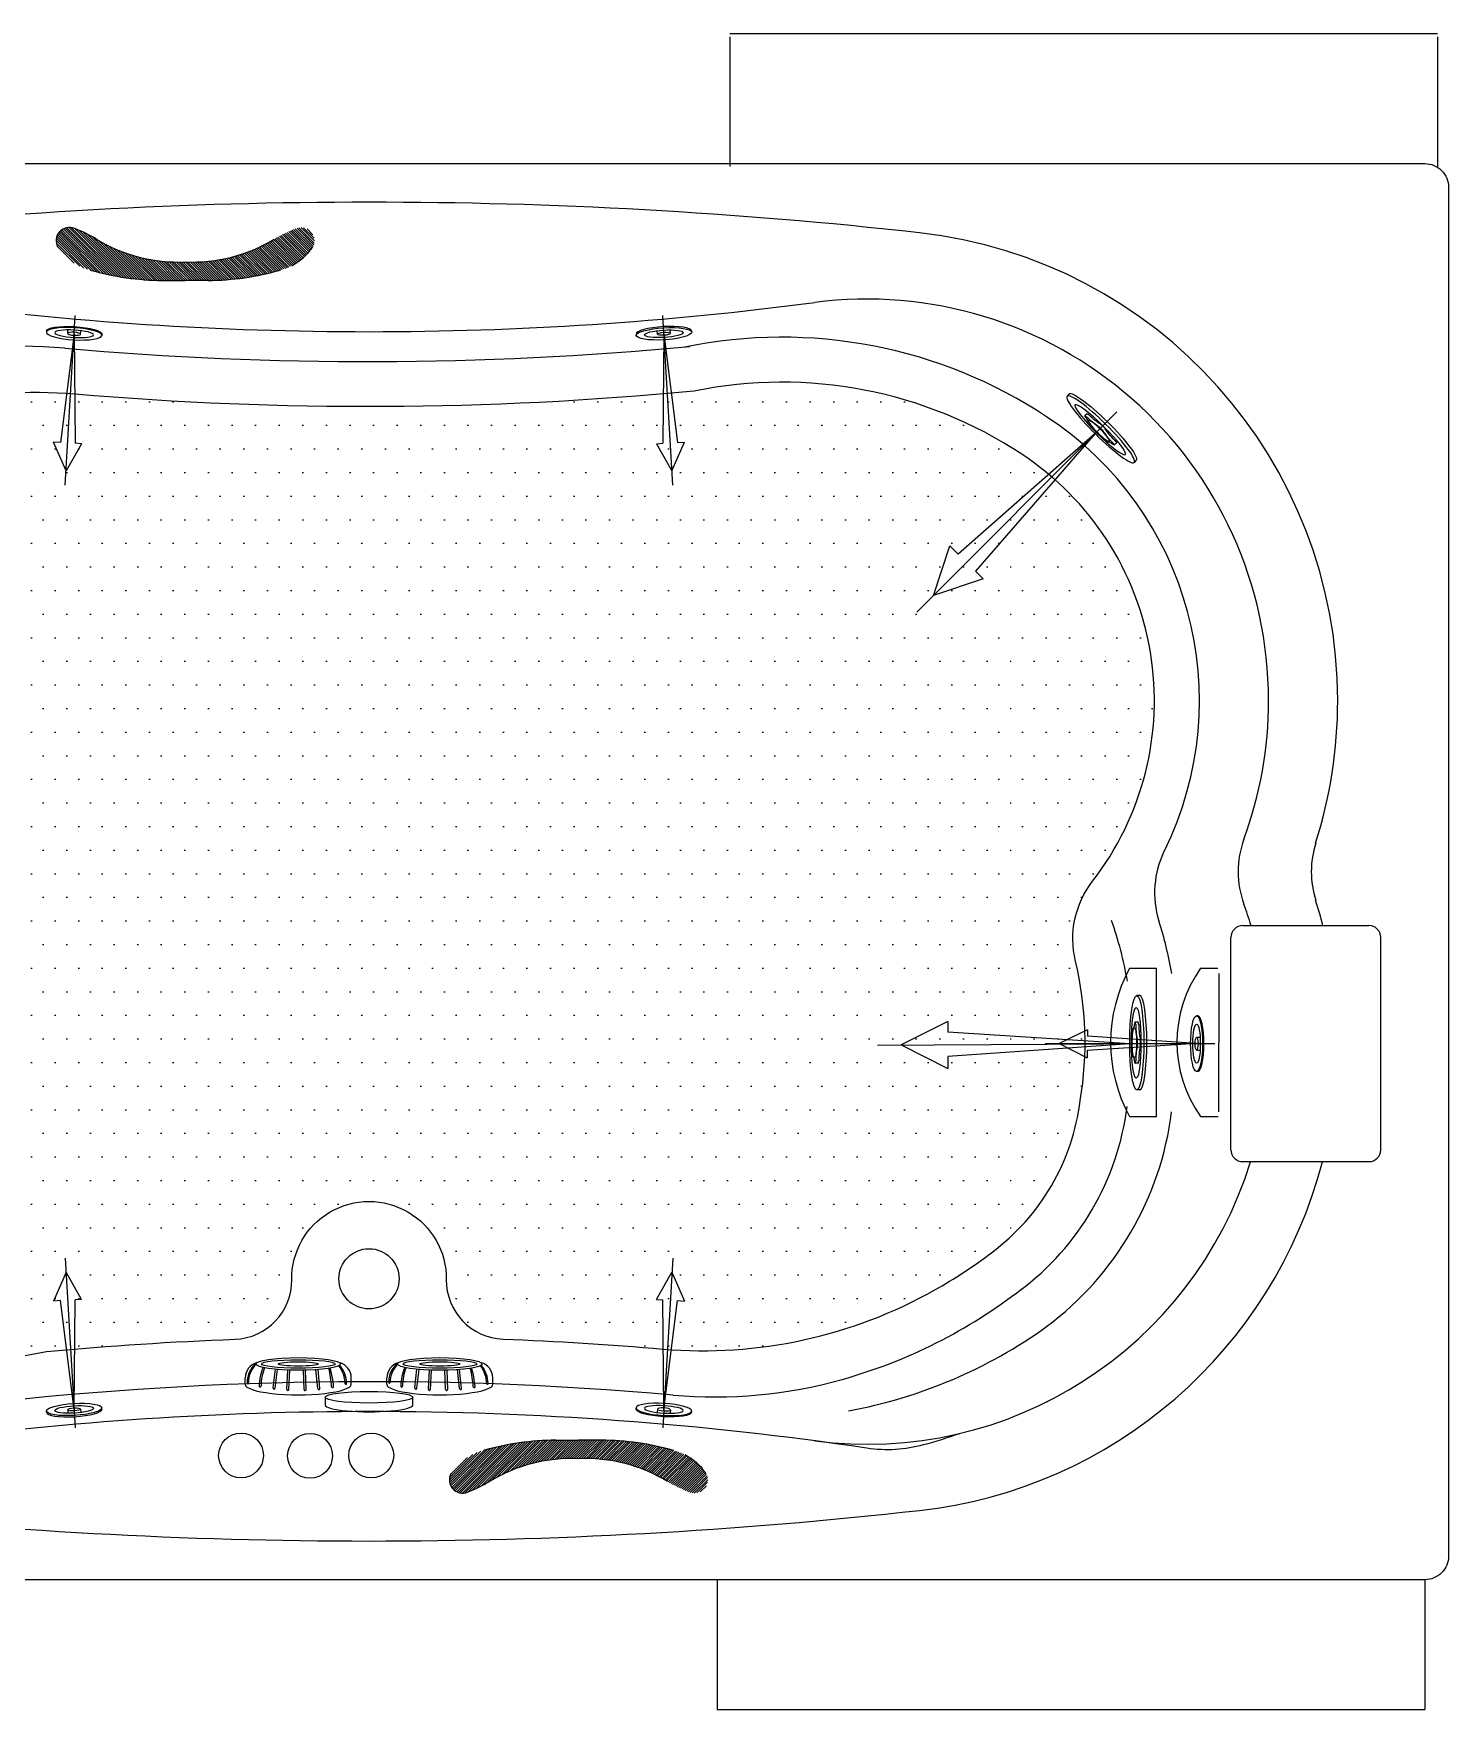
# Model space of a CAD drawing. Header units: millimetres. Extents: x -1273.34 to -1271.51, y 2239.52 to 2240.95.
# Drawn here: x -1272.707 to -1271.508, y 2239.523 to 2240.944 of the extents above; entities that cross this region are included whole.
import ezdxf

# ---------------------------------------------------------------- set-up
doc = ezdxf.new("R2010")
doc.units = ezdxf.units.MM
doc.linetypes.add('CENTER2', pattern=[1.125, 0.75, -0.125, 0.125, -0.125])
doc.layers.add('jacuzzi', color=1, linetype='Continuous')
doc.layers.add('LCOTA02', color=1, linetype='Continuous')

# ---------------------------------------------------------------- blocks, each defined once
blk = doc.blocks.new('A$C302A24D9')
at = {"layer": 'jacuzzi'}
for p, q in [((1.81, 1.02), (1.81, 1.61)), ((2.9, 1.02), (2.9, 1.61)), ((0, 1.23), (0, 1.02)), ((4.71, 1.23), (4.71, 1.02))]:
    blk.add_line(p, q, dxfattribs=at)
at = {"layer": 'jacuzzi', "extrusion": (0, 0, -1)}
for centre, major_axis, ratio, start_param, end_param in [((2.36, 1.23), (2.36, 0), 0.431953, 3.141593, 6.283185), ((2.36, 1.02), (2.36, 0), 0.431953, 3.141593, 9.424778), ((2.36, 1.02), (1.65, 0), 0.381644, 3.141593, 9.424778), ((2.36, 1.02), (0.544, 0), 0.461888, 1.570796326794896, 7.853981633974482)]:
    blk.add_ellipse(centre, major_axis=major_axis, ratio=ratio, start_param=start_param, end_param=end_param, dxfattribs=at)
blk = doc.blocks.new('A$C689742B0')
at = {"layer": 'LCOTA02'}
for p, q in [((2.06, 7.43), (0.95, 7.43)), ((0.95, 0), (2.06, 0))]:
    blk.add_line(p, q, dxfattribs=at)
blk.add_ellipse((0.95, 3.71), major_axis=(0, 3.71), ratio=0.25582, start_param=0, end_param=3.141593, dxfattribs=at)
blk.add_ellipse((2.06, 3.71), major_axis=(0, 3.71), ratio=0.223506, dxfattribs=at)
blk = doc.blocks.new('A$C18C942D9')
at = {"layer": 'LCOTA02'}
for p, q in [((1.39, 14.07), (2.25, 14.06)), ((1.39, 14.07), (2.25, 14.06)), ((0.87, 10.09), (3.36, 9.79)), ((0.91, 10.36), (3.39, 10.07)), ((0.72, 8.27), (3.27, 8.13)), ((0.74, 8.55), (3.28, 8.42)), ((0.71, 6.26), (3.26, 6.35)), ((0.72, 5.98), (3.27, 6.07)), ((0.82, 4.43), (3.33, 4.69)), ((0.85, 4.16), (3.35, 4.41)), ((1.39, 0), (2.25, 0.01))]:
    blk.add_line(p, q, dxfattribs=at)
for centre, radius, start, end in [((1.63, 13.71), 0.086, 68.3204, 262.6804), ((1.63, 10.22), 3.41, 44.3309, 90.2321), ((1.75, 10.74), 3.06, 37.8314, 91.6456), ((2.23, 11.96), 2.1, 15.4909, 89.5), ((1.15, 12.09), 0.124, 70.0987, 280.7386), ((1.13, 5.34), 6.63, 68.2863, 89.644), ((1.13, 6.05), 6.16, 66.1373, 89.444), ((0.89, 10.23), 0.136, 80.818, 264.7502), ((0.73, 8.41), 0.139, 86.3618, 267.5776), ((0.71, 6.12), 0.139, 91.7123, 272.3078), ((0.83, 4.29), 0.137, 94.5439, 277.7632), ((1.09, 2.48), 0.134, 97.3715, 283.5655), ((-0.04, 18.07), 15.5, 274.0945, 283.2492), ((0.37, 12.75), 10.42, 274.1152, 287.7136), ((1.47, 0.72), 0.086, 97.3196, 291.6796), ((1.21, 5.45), 4.65, 273.0204, 304.8844), ((1.38, 4.67), 4.04, 271.6748, 309.1263), ((2.23, 2.11), 2.1, 270.5, 344.4472)]:
    blk.add_arc(centre, radius, start, end, dxfattribs=at)
blk.add_ellipse((1.39, 7.04), major_axis=(0, 7.03), ratio=0.198307, start_param=6.281174, end_param=9.428239, dxfattribs=at)
for major_axis, ratio in [((0, 5.6), 0.1484), ((0, 4.89), 0.114375), ((0, 2.65), 0.112344)]:
    blk.add_ellipse((4.09, 7.03), major_axis=major_axis, ratio=ratio, dxfattribs=at)
blk = doc.blocks.new('*E4')
at = {"layer": 'LCOTA02', "extrusion": (0, 0, -1)}
for centre, start_param, end_param in [((-0.14, 1.57), -1.378279, 0), ((-0.13, -1.4), 3.141593, 4.519872)]:
    blk.add_ellipse(centre, major_axis=(-0.001, 0.268), ratio=0.15, start_param=start_param, end_param=end_param, dxfattribs=at)

msp = doc.modelspace()

# ---------------------------------------------------------------- hatches: boundary and pattern name
at = {"layer": 'jacuzzi'}
h = msp.add_hatch(dxfattribs=at)
h.set_pattern_fill('ANSI31', color=256, scale=0.011232, style=0)
h.set_pattern_definition([(315, (-1275.8304636, 2234.4912138), (-0.00099277792, -0.00099277792), [])])
h.paths.add_polyline_path([(-1272.5034, 2240.7694, -0.040015), (-1272.4844, 2240.7786, -0.693838), (-1272.4707, 2240.7627, -0.117767), (-1272.4885, 2240.7469, -0.051981), (-1272.4982, 2240.7432, -0.067757), (-1272.5595, 2240.7344), (-1272.5788, 2240.7344), (-1272.598, 2240.7344, -0.067757), (-1272.6594, 2240.7432, -0.051981), (-1272.6691, 2240.7469, -0.117767), (-1272.6869, 2240.7627, -0.693838), (-1272.6731, 2240.7786, -0.040015), (-1272.6541, 2240.7694, 0.150241), (-1272.5788, 2240.7501, 0.150241)])
h = msp.add_hatch(dxfattribs=at)
h.set_pattern_fill('DOTS', color=256, scale=0.32, style=0)
h.set_pattern_definition([(0, (-1262.389126, 2236.751674), (0.01, 0.02), [0, -0.02])])
edge = h.paths.add_edge_path()
edge.add_arc((-1273.0991, 2240.2911), 0.08, -37.88, 14.5428, ccw=False)
edge.add_arc((-1272.8387, 2240.0884), 0.25, 142.12, 236.5914)
edge.add_arc((-1272.773, 2240.1881), 0.3694, 236.5914, 281.9694)
edge.add_arc((-1272.423, 2236.8839), 2.9555, 92.2023, 95.307, ccw=False)
edge.add_arc((-1272.5385, 2239.8872), 0.05, 272.2023, 360.6169)
edge.add_arc((-1272.423, 2239.8884), 0.0655, -0.5954, 180.6169, ccw=False)
edge.add_arc((-1272.3075, 2239.8872), 0.05, 179.4046, 267.8029)
edge.add_arc((-1272.4216, 2236.9126), 2.9269, 85.139, 87.8029, ccw=False)
edge.add_arc((-1272.1397, 2240.2275), 0.4, 265.139, 299.4029)
edge.add_arc((-1272.1512, 2240.248), 0.4236, 299.3912, 307.1719)
edge.add_arc((-1272.009, 2240.0632), 0.1904, 306.6708, 352.8482)
edge.add_arc((-1272.1144, 2240.0883), 0.2983, 350.5838, 373.4517)
edge.add_arc((-1271.7464, 2240.1763), 0.08, 142.2306, 193.4517, ccw=False)
edge.add_arc((-1272.0073, 2240.3784), 0.25, 322.2306, 416.5914)
edge.add_arc((-1272.073, 2240.2788), 0.3694, 56.5914, 101.634)
edge.add_arc((-1272.4244, 2243.5543), 2.9269, 265.139, 275.4277, ccw=False)
edge.add_arc((-1272.7063, 2240.2394), 0.4, 85.139, 119.4029)
edge.add_arc((-1272.6935, 2240.2167), 0.4261, 119.4029, 127.3212)
edge.add_arc((-1272.837, 2240.4037), 0.1904, 127.0843, 172.8471)
edge.add_arc((-1272.7316, 2240.3786), 0.2983, 170.5838, 188.7819)
edge.add_arc((-1272.7623, 2240.3784), 0.268, 189.7583, 194.5428)
h = msp.add_hatch(dxfattribs=at)
h.set_pattern_fill('ANSI31', color=256, scale=0.011232, style=0)
h.set_pattern_definition([(45, (-1275.497088, 2245.9949069), (-0.00099277792, 0.00099277792), [])])
h.paths.add_polyline_path([(-1272.1701, 2239.7167, 0.040015), (-1272.151, 2239.7075, 0.693838), (-1272.1373, 2239.7234, 0.117767), (-1272.1551, 2239.7392, 0.051981), (-1272.1648, 2239.7429, 0.067757), (-1272.2261, 2239.7517), (-1272.2454, 2239.7517), (-1272.2647, 2239.7517, 0.067757), (-1272.326, 2239.7429, 0.051981), (-1272.3357, 2239.7392, 0.117767), (-1272.3535, 2239.7234, 0.693838), (-1272.3398, 2239.7075, 0.040015), (-1272.3207, 2239.7167, -0.150241), (-1272.2454, 2239.736, -0.150241)])

# ---------------------------------------------------------------- linework, layer by layer
for p, q in [((-1272.1173, 2240.9409), (-1272.1173, 2240.8309)), ((-1272.1172, 2240.9437), (-1271.5172, 2240.9437)), ((-1271.5173, 2240.9409), (-1271.5173, 2240.8309)), ((-1272.598, 2240.7344), (-1272.5788, 2240.7344)), ((-1272.5595, 2240.7344), (-1272.5788, 2240.7344)), ((-1272.673, 2240.6892), (-1272.6844, 2240.597)), ((-1272.673, 2240.6892), (-1272.6721, 2240.5964)), ((-1272.173, 2240.6892), (-1272.1739, 2240.5964)), ((-1272.173, 2240.6892), (-1272.1616, 2240.597)), ((-1271.8295, 2240.6382), (-1271.8313, 2240.6364)), ((-1271.8144, 2240.6214), (-1271.8162, 2240.6197)), ((-1272.6798, 2240.573), (-1272.6904, 2240.5973)), ((-1272.6844, 2240.597), (-1272.6904, 2240.5973)), ((-1272.6667, 2240.5961), (-1272.6798, 2240.573)), ((-1272.6667, 2240.5961), (-1272.6721, 2240.5964)), ((-1272.1793, 2240.5961), (-1272.1739, 2240.5964)), ((-1272.1793, 2240.5961), (-1272.1662, 2240.573)), ((-1272.1662, 2240.573), (-1272.1555, 2240.5973)), ((-1272.1616, 2240.597), (-1272.1555, 2240.5973)), ((-1271.8075, 2240.6048), (-1271.9235, 2240.5024)), ((-1271.8075, 2240.6048), (-1271.9089, 2240.4881)), ((-1271.7895, 2240.5969), (-1271.7914, 2240.5949)), ((-1271.7726, 2240.582), (-1271.7743, 2240.5802)), ((-1271.9444, 2240.4673), (-1271.9307, 2240.5095)), ((-1271.9235, 2240.5024), (-1271.9307, 2240.5095)), ((-1271.9025, 2240.4817), (-1271.9444, 2240.4673)), ((-1271.9025, 2240.4817), (-1271.9089, 2240.4881)), ((-1271.6824, 2240.1877), (-1271.5754, 2240.1877)), ((-1271.6924, 2239.9977), (-1271.6924, 2240.1777)), ((-1271.5654, 2239.9977), (-1271.5654, 2240.1777)), ((-1271.7782, 2240.1515), (-1271.7555, 2240.1515)), ((-1271.7554, 2240.0258), (-1271.7555, 2240.1515)), ((-1271.7181, 2240.1515), (-1271.7034, 2240.1515)), ((-1271.7026, 2240.1471), (-1271.7026, 2240.0884)), ((-1271.7697, 2240.1284), (-1271.7722, 2240.1284)), ((-1271.9323, 2240.1064), (-1271.972, 2240.0866)), ((-1271.9323, 2240.1064), (-1271.9324, 2240.0974)), ((-1271.778, 2240.0876), (-1271.9324, 2240.0974)), ((-1271.814, 2240.0995), (-1271.8379, 2240.0877)), ((-1271.814, 2240.0995), (-1271.8141, 2240.094)), ((-1271.771, 2240.1059), (-1271.7738, 2240.1059)), ((-1271.972, 2240.0866), (-1271.9324, 2240.0667)), ((-1271.778, 2240.0876), (-1271.9324, 2240.0769)), ((-1271.8379, 2240.0877), (-1271.8142, 2240.0757)), ((-1271.7215, 2240.0877), (-1271.8142, 2240.0818)), ((-1271.7215, 2240.0877), (-1271.8141, 2240.094)), ((-1271.7026, 2240.0298), (-1271.7026, 2240.0884)), ((-1271.9324, 2240.0769), (-1271.9324, 2240.0667)), ((-1271.8142, 2240.0818), (-1271.8142, 2240.0757)), ((-1271.771, 2240.071), (-1271.7735, 2240.071)), ((-1271.7697, 2240.0484), (-1271.7722, 2240.0484)), ((-1271.7782, 2240.0258), (-1271.7554, 2240.0258)), ((-1271.7181, 2240.0258), (-1271.7033, 2240.0258)), ((-1271.6824, 2239.9877), (-1271.5754, 2239.9877)), ((-1272.6798, 2239.8939), (-1272.6904, 2239.8695)), ((-1272.6667, 2239.8708), (-1272.6798, 2239.8939)), ((-1272.1793, 2239.8708), (-1272.1662, 2239.8939)), ((-1272.1662, 2239.8939), (-1272.1555, 2239.8695)), ((-1272.6844, 2239.8699), (-1272.6904, 2239.8695)), ((-1272.673, 2239.7777), (-1272.6844, 2239.8699)), ((-1272.673, 2239.7777), (-1272.6721, 2239.8705)), ((-1272.6667, 2239.8708), (-1272.6721, 2239.8705)), ((-1272.1793, 2239.8708), (-1272.1739, 2239.8705)), ((-1272.173, 2239.7777), (-1272.1739, 2239.8705)), ((-1272.173, 2239.7777), (-1272.1616, 2239.8699)), ((-1272.1616, 2239.8699), (-1272.1555, 2239.8695)), ((-1272.2647, 2239.7517), (-1272.2454, 2239.7517)), ((-1272.2261, 2239.7517), (-1272.2454, 2239.7517)), ((-1272.128, 2239.6334), (-1272.128, 2239.5234)), ((-1271.528, 2239.6334), (-1271.528, 2239.5234)), ((-1272.128, 2239.5234), (-1271.528, 2239.5234))]:
    msp.add_line(p, q, dxfattribs=at)
at = {"layer": 'jacuzzi', "linetype": 'CENTER2'}
for p, q in [((-1272.6805, 2240.561), (-1272.6721, 2240.7047)), ((-1272.1654, 2240.561), (-1272.1739, 2240.7047)), ((-1271.9586, 2240.4532), (-1271.7892, 2240.6232)), ((-1271.9921, 2240.0865), (-1271.7521, 2240.0877)), ((-1271.8499, 2240.0877), (-1271.706, 2240.0877)), ((-1272.6805, 2239.9059), (-1272.6721, 2239.7622)), ((-1272.1654, 2239.9059), (-1272.1739, 2239.7622))]:
    msp.add_line(p, q, dxfattribs=at)
at = {"layer": 'jacuzzi', "color": 3}
msp.add_lwpolyline([(-1271.528, 2239.6334), (-1273.318, 2239.6334, -0.414214), (-1273.338, 2239.6534), (-1273.338, 2240.8134, -0.414214), (-1273.318, 2240.8334), (-1271.528, 2240.8334, -0.414214), (-1271.508, 2240.8134), (-1271.508, 2239.6534, -0.414214)], format="xyb", close=True, dxfattribs=at)
at = {"layer": 'jacuzzi'}
msp.add_lwpolyline([(-1273.0217, 2240.3112, -0.232812), (-1273.036, 2240.2419, 0.43726), (-1272.9763, 2239.8798, 0.200627), (-1272.6963, 2239.8268, -0.013548), (-1272.5366, 2239.8372, 0.406132), (-1272.4885, 2239.8877, -1.010635), (-1272.3575, 2239.8878, 0.40605), (-1272.3094, 2239.8373, -0.011624), (-1272.1736, 2239.8289, 0.150629), (-1271.9433, 2239.879, 0.033963), (-1271.8953, 2239.9105, 0.204259), (-1271.8201, 2240.0395, 0.100113), (-1271.8242, 2240.1577, -0.227292), (-1271.8097, 2240.2253, 0.436686), (-1271.8696, 2240.5871, 0.199106), (-1272.1475, 2240.6406, -0.044923), (-1272.6724, 2240.638, 0.150629), (-1272.9027, 2240.5879, 0.034564), (-1272.9518, 2240.5555, 0.202375), (-1273.0259, 2240.4274, 0.079572), (-1273.0264, 2240.333, 0.02088)], format="xyb", close=True, dxfattribs=at)
for centre, radius in [((-1272.423, 2239.8884), 0.0255), ((-1272.5315, 2239.7387), 0.019), ((-1272.473, 2239.7384), 0.019), ((-1272.4211, 2239.7387), 0.019)]:
    msp.add_circle(centre, radius, dxfattribs=at)
for centre, radius, start, end in [((-1272.423, 2236.5894), 4.2113, 83.6403, 96.3597), ((-1272.677, 2240.7681), 0.0112, 67.6064, 208.6514), ((-1272.7211, 2240.6555), 0.1322, 59.5405, 68.534), ((-1272.5851, 2240.8823), 0.1323, 238.576, 272.7531), ((-1272.5724, 2240.8823), 0.1323, 267.2469, 301.424), ((-1272.0007, 2240.3784), 0.3988, 0, 83.6403), ((-1272.5126, 2240.7921), 0.0512, 298.1047, 324.9712), ((-1272.5964, 2240.9641), 0.2297, 254.0978, 269.6029), ((-1272.5611, 2240.9641), 0.2297, 270.3971, 285.9022), ((-1272.423, 2243.583), 2.892, 262.4925, 270), ((-1272.423, 2243.583), 2.892, 270, 277.5075), ((-1272.0007, 2240.3784), 0.3402, 0, 97.5075), ((-1272.073, 2240.2788), 0.4075, 56.5914, 101.634), ((-1272.7163, 2240.2786), 0.4, 84.9071, 105.6167), ((-1272.4244, 2243.5543), 2.8887, 264.9071, 275.4277), ((-1272.0073, 2240.3784), 0.2882, 333.7698, 56.5914), ((-1272.0007, 2240.3784), 0.3402, 339.8133, 0), ((-1272.0007, 2240.3784), 0.3988, 342.3735, 0), ((-1271.6063, 2240.2334), 0.08, 159.8133, 200.1867), ((-1271.5443, 2240.2334), 0.08, 162.3735, 197.6265), ((-1271.6771, 2240.2157), 0.08, 153.7698, 197.3821), ((-1272.0007, 2240.0884), 0.3402, 16.9605, 20.1867), ((-1272.0007, 2240.0884), 0.3988, 14.4073, 17.6265), ((-1272.0837, 2240.0884), 0.308, 9.7583, 19.6758), ((-1272.0837, 2240.0884), 0.3461, 9.7583, 17.3821), ((-1271.6824, 2240.1777), 0.01, 90, 180), ((-1271.5754, 2240.1777), 0.01, 0, 90), ((-1271.664, 2240.0887), 0.1304, 151.1829, 208.8171), ((-1271.63, 2240.0887), 0.1082, 144.4806, 215.5194), ((-1272.009, 2240.0632), 0.2304, 306.6708, 352.8482), ((-1272.009, 2240.0632), 0.2684, 306.6708, 352.8482), ((-1271.6824, 2239.9977), 0.01, 180, 270), ((-1271.5754, 2239.9977), 0.01, 270, 0), ((-1272.0007, 2240.0884), 0.3402, 262.4925, 342.7711), ((-1272.0007, 2240.0884), 0.3988, 276.3597, 345.3667), ((-1272.1412, 2240.2295), 0.4427, 285.6167, 307.8281), ((-1272.0932, 2240.1898), 0.4204, 280.4867, 305.5703), ((-1272.4228, 2236.8797), 2.9215, 84.9407, 96.8208), ((-1272.423, 2236.8839), 2.9173, 90, 90.2953), ((-1272.423, 2236.8839), 2.9173, 89.7047, 90), ((-1272.1297, 2240.1883), 0.4, 264.9071, 285.6167), ((-1272.0441, 2240.3272), 0.5771, 289.8793, 289.9129), ((-1272.423, 2236.8839), 2.892, 90, 97.5075), ((-1272.423, 2236.8839), 2.892, 81.6088, 90), ((-1272.073, 2240.1881), 0.4563, 285.2556, 289.281), ((-1272.2631, 2239.522), 0.2297, 90.3971, 105.9022), ((-1272.2277, 2239.522), 0.2297, 74.0978, 89.6029), ((-1271.9838, 2239.8611), 0.1173, 261.6088, 285.2556), ((-1272.2518, 2239.6038), 0.1323, 87.2469, 121.424), ((-1272.239, 2239.6038), 0.1323, 58.576, 92.7531), ((-1272.1792, 2239.694), 0.0512, 35.0288, 61.8953), ((-1272.3437, 2239.718), 0.0112, 151.3486, 292.3936), ((-1272.3878, 2239.8307), 0.1322, 291.466, 300.4595), ((-1272.423, 2243.8775), 4.2113, 263.6403, 276.3597)]:
    msp.add_arc(centre, radius, start, end, dxfattribs=at)
at = {"layer": 'jacuzzi', "extrusion": (0, 0, -1)}
for centre, major_axis, ratio, start_param, end_param in [((-1271.8028, 2240.6083), (0.0285, -0.0281), 0.15, 3.141593, 9.424778), ((-1271.8011, 2240.6101), (0.0285, -0.0281), 0.15, 3.141593, 6.283185), ((-1271.8032, 2240.6079), (0.0214, -0.0211), 0.133333, 3.141593, 9.424778), ((-1271.8143, 2240.6178), (0.00191, -0.00188), 0.15, 2.391632, 4.519872), ((-1271.8271, 2240.6274), (0.0135, -0.0133), 0.15, -0.74996, 0.121642), ((-1271.8125, 2240.6196), (0.00191, -0.00188), 0.15, 3.141593, 4.519872), ((-1271.815, 2240.623), (0.0135, -0.0133), 0.15, 0.506677, 1.378279), ((-1271.8121, 2240.612), (0.00191, -0.00188), 0.15, 1.134995, 3.263235), ((-1271.8042, 2240.6069), (0.0089, -0.00878), 0.15, 3.141593, 9.424778), ((-1271.8132, 2240.6248), (0.0135, -0.0133), 0.15, 0.506677, 1.378279), ((-1271.8076, 2240.6034), (0.0135, -0.0133), 0.15, 4.276588, 5.14819), ((-1271.8026, 2240.6085), (0.00191, -0.00188), 0.15, 3.648269, 5.776509), ((-1271.8008, 2240.6103), (0.00191, -0.00188), 0.15, 3.648269, 5.776509), ((-1271.7862, 2240.5981), (0.0135, -0.0133), 0.15, 1.763314, 2.634916), ((-1271.788, 2240.5963), (0.0135, -0.0133), 0.15, 1.763314, 2.634916), ((-1271.799, 2240.5991), (0.00191, -0.00188), 0.15, -0.121642, 2.006598), ((-1271.7834, 2240.5843), (0.0135, -0.0133), 0.15, 3.019951, 3.891553), ((-1271.7932, 2240.597), (0.00191, -0.00188), 0.15, -1.378279, 0.74996), ((-1271.7914, 2240.5988), (0.00191, -0.00188), 0.15, -1.378279, 0)]:
    msp.add_ellipse(centre, major_axis=major_axis, ratio=ratio, start_param=start_param, end_param=end_param, dxfattribs=at)
at = {"layer": 'jacuzzi'}
for centre, major_axis, ratio, start_param, end_param in [((-1271.7722, 2240.0884), (0, 0.04), 0.15, 1.570796326798881, 7.853981633978467), ((-1271.7697, 2240.0884), (0, 0.04), 0.15, 3.141593, 6.283185), ((-1271.7727, 2240.0884), (0, 0.03), 0.133333, 1.570796326794737, 7.853981633974323), ((-1271.7761, 2240.0976), (0, 0.00268), 0.15, -0.121642, 2.006598), ((-1271.7757, 2240.1191), (0, 0.019), 0.15, 3.019951, 3.891553), ((-1271.7742, 2240.0884), (0, 0.0125), 0.15, 1.570796326805243, 7.853981633984828), ((-1271.7735, 2240.1033), (0, 0.00268), 0.15, -1.378279, 0.74996), ((-1271.7703, 2240.1074), (0, 0.019), 0.15, 1.763314, 2.634916), ((-1271.7678, 2240.1074), (0, 0.019), 0.15, 1.763314, 2.634916), ((-1271.7791, 2240.0884), (0, 0.019), 0.15, 4.276588, 5.14819), ((-1271.7703, 2240.0695), (0, 0.019), 0.15, 0.506677, 1.378279), ((-1271.7719, 2240.0884), (0, 0.00268), 0.15, 3.648269, 5.776509), ((-1271.7678, 2240.0695), (0, 0.019), 0.15, 0.506677, 1.378279), ((-1271.7694, 2240.0884), (0, 0.00268), 0.15, 3.648269, 5.776509), ((-1271.7761, 2240.0793), (0, 0.00268), 0.15, 1.134995, 3.263235), ((-1271.7757, 2240.0578), (0, 0.019), 0.15, -0.74996, 0.121642), ((-1271.7735, 2240.0736), (0, 0.00268), 0.15, 2.391632, 4.519872)]:
    msp.add_ellipse(centre, major_axis=major_axis, ratio=ratio, start_param=start_param, end_param=end_param, dxfattribs=at)

# ---------------------------------------------------------------- block references
for name, p, xscale, yscale, zscale, rotation in [('A$C302A24D9', (-1272.6968, 2240.6855), 0.01000000000017686, 0.004999999999974942, 0.01000000000008408, 356.6274245311293), ('*E4', (-1271.7724, 2240.0876), -0.009999999999991308, 0.01000000000021828, 0.009999999999999403, 0.2891597680079184), ('A$C18C942D9', (-1272.438, 2239.7901), 0.006396614047093636, 0.006396614047389448, 0.006396614047276535, 89.99176327775385), ('A$C18C942D9', (-1272.318, 2239.7901), 0.006396614047093636, 0.006396614047389448, 0.006396614047276535, 89.99176327775385), ('A$C689742B0', (-1272.3859, 2239.7757), 0.005999999999858119, 0.009999999999990905, 0.009999999999999403, 90), ('A$C302A24D9', (-1272.1492, 2239.7814), 0.01000000000017686, 0.004999999999974942, 0.01000000000008408, 176.6274245311293)]:
    msp.add_blockref(name, p, dxfattribs=dict(at, xscale=xscale, yscale=yscale, zscale=zscale, rotation=rotation))
at = {"layer": 'jacuzzi', "extrusion": (0, 0, -1), "yscale": 0.005000000000109139, "zscale": -0.009999999999999403}
for p, xscale, rotation in [((1272.1492, 2240.6855), 0.009999999999949884, 356.6274245310527), ((1271.7266, 2240.0641), 0.01000000000021828, 90), ((1272.6968, 2239.7814), 0.009999999999949884, 176.6274245310527)]:
    msp.add_blockref('A$C302A24D9', p, dxfattribs=dict(at, xscale=xscale, rotation=rotation))

doc.saveas('drawing.dxf')
